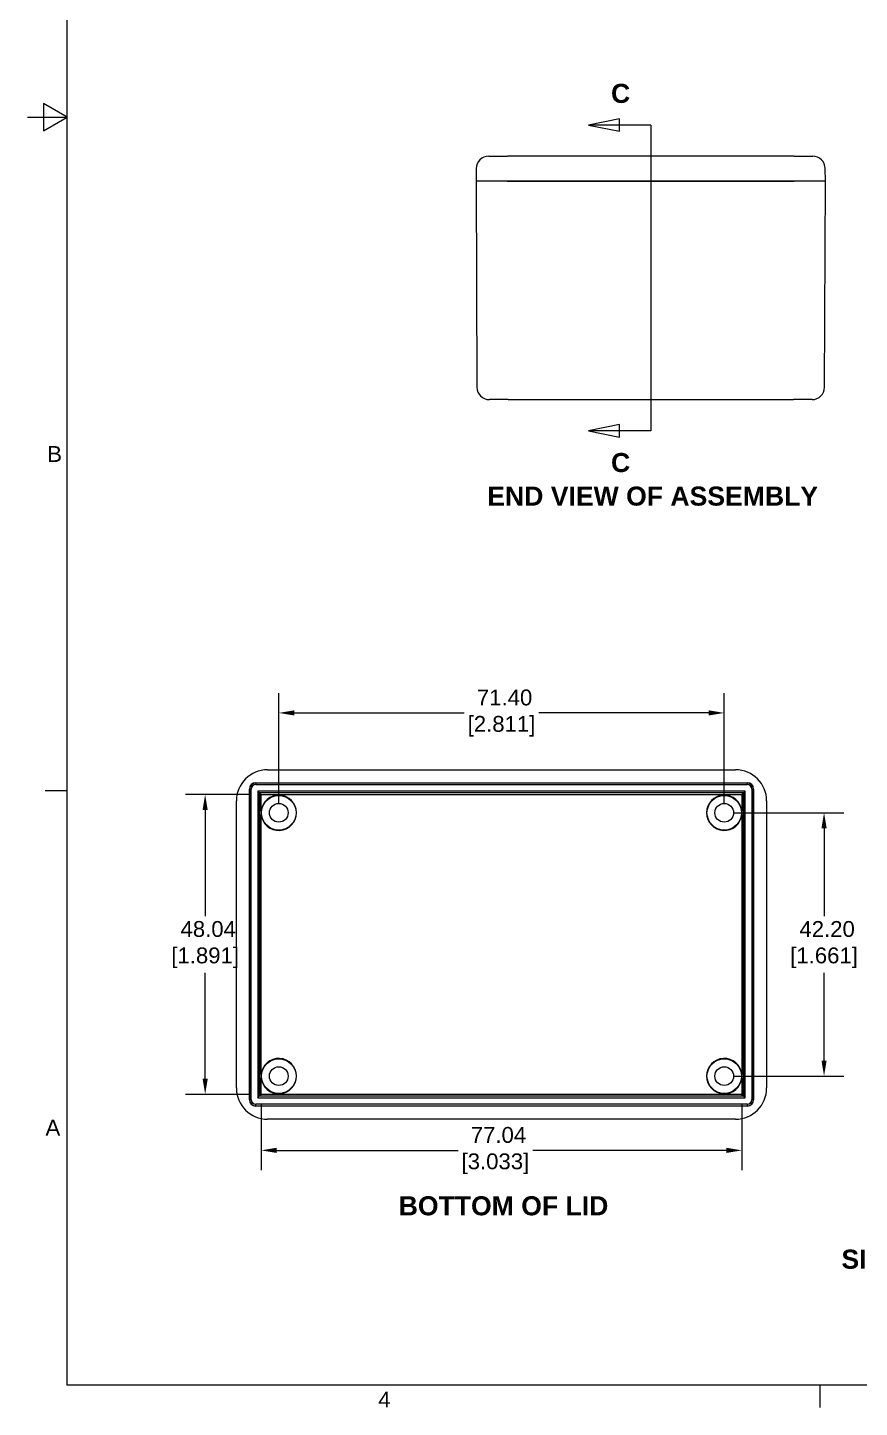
# Model space of a CAD drawing. Header units: millimetres. Extents: x 13 to 546, y 6 to 425.
# Drawn here: x 12.7 to 146, y 9.1 to 230.3 of the extents above; entities that cross this region are included whole.
import ezdxf

# ---------------------------------------------------------------- set-up
doc = ezdxf.new("R2010")
doc.units = ezdxf.units.MM
for name, color, linetype, lineweight in [('Dimension (ANSI)', 7, 'Continuous', 9), ('Section Line (ANSI)', 7, 'Continuous', 9), ('Sketch Geometry (ANSI)', 7, 'Continuous', 9), ('Symbol (ANSI)', 7, 'Continuous', 9), ('Visible (ANSI)', 7, 'Continuous', 18), ('Visible Narrow (ANSI)', 7, 'Continuous', 9)]:
    doc.layers.add(name, color=color, linetype=linetype, lineweight=lineweight)
doc.styles.add('Label Text (ANSI)', font='ARIALBD.TTF')
doc.styles.add('Note Text (ANSI)', font='ARIAL.TTF')
doc.dimstyles.new('Default - mm (ANSI)', dxfattribs={"dimtxt": 2.539999961853027, "dimasz": 2.5, "dimexe": 3.175, "dimexo": 1.6002, "dimgap": 0.7999999999999999, "dimtad": 0, "dimtih": 1, "dimtoh": 1, "dimrnd": 1e-08, "dimzin": 4, "dimdsep": 46, "dimtxsty": 'Note Text (ANSI)', "dimcen": 0.09, "dimdle": 10, "dimclrd": 256, "dimclre": 256, "dimclrt": 256, "dimadec": 1, "dimazin": 0, "dimtfac": 1.20000005631935, "dimtofl": 0, "dimtmove": 0, "dimatfit": 3, "dimfxl": 0, "dimtolj": 1, "dimtzin": 0, "dimlwd": -1, "dimlwe": -1, "dimarcsym": 0})

# ---------------------------------------------------------------- blocks, each defined once
blk = doc.blocks.new('*D14')
at = {"layer": 'Defpoints', "color": 0}
for p in [(124.361568494049, 120.4307749942811), (52.96156849404898, 104.430774994281), (124.361568494049, 104.430774994281)]:
    blk.add_point(p, dxfattribs=at)
at = {"layer": 'Dimension (ANSI)'}
for p, q in [((52.96156849404898, 106.030974994281), (52.96156849404898, 123.605774994281)), ((124.361568494049, 106.030974994281), (124.361568494049, 123.605774994281)), ((55.46156849404898, 120.4307749942811), (82.67154810814807, 120.4307749942811)), ((121.861568494049, 120.4307749942811), (94.65158887994991, 120.4307749942811))]:
    blk.add_line(p, q, dxfattribs=at)
for points in [[(55.46156849404898, 120.8474416609477), (55.46156849404898, 120.0141083276144), (52.96156849404898, 120.4307749942811)], [(121.861568494049, 120.8474416609477), (121.861568494049, 120.0141083276144), (124.361568494049, 120.4307749942811)]]:
    blk.add_solid(points, dxfattribs=at)
at = {"layer": 'Dimension (ANSI)', "insert": (88.66156849404899, 124.1804225050429), "char_height": 2.539999961853027, "attachment_point": 2, "style": 'Note Text (ANSI)'}
blk.add_mtext('\\A1; 71.40\\P[2.811]', dxfattribs=at)
blk = doc.blocks.new('*D15')
at = {"layer": 'Defpoints', "color": 0}
for p in [(124.361568494049, 104.430774994281), (124.361568494049, 62.23077499428101), (140.361568494049, 62.23077499428101)]:
    blk.add_point(p, dxfattribs=at)
at = {"layer": 'Dimension (ANSI)'}
for p, q in [((125.961768494049, 104.430774994281), (143.536568494049, 104.430774994281)), ((140.361568494049, 101.930774994281), (140.361568494049, 87.8804225050429)), ((140.361568494049, 64.730774994281), (140.361568494049, 78.78112748351913)), ((125.961768494049, 62.23077499428101), (143.536568494049, 62.23077499428101))]:
    blk.add_line(p, q, dxfattribs=at)
for points in [[(139.9449018273824, 101.930774994281), (140.7782351607157, 101.930774994281), (140.361568494049, 104.430774994281)], [(139.9449018273824, 64.730774994281), (140.7782351607157, 64.730774994281), (140.361568494049, 62.23077499428101)]]:
    blk.add_solid(points, dxfattribs=at)
at = {"layer": 'Dimension (ANSI)', "insert": (140.361568494049, 87.08042250504292), "char_height": 2.539999961853027, "attachment_point": 2, "style": 'Note Text (ANSI)'}
blk.add_mtext('\\A1; 42.20\\P[1.661]', dxfattribs=at)
blk = doc.blocks.new('*D16')
at = {"layer": 'Defpoints', "color": 0}
for p in [(50.14040743319153, 59.30961393342354), (127.1827295549064, 59.30961393342357), (127.1827295549064, 50.33001347006294)]:
    blk.add_point(p, dxfattribs=at)
at = {"layer": 'Dimension (ANSI)'}
for p, q in [((50.14040743319153, 57.70941393342354), (50.14040743319153, 47.15501347006294)), ((127.1827295549064, 57.70941393342357), (127.1827295549064, 47.15501347006294)), ((52.64040743319153, 50.33001347006294), (81.6915848581104, 50.33001347006294)), ((124.6827295549064, 50.33001347006294), (93.67162562991224, 50.33001347006294))]:
    blk.add_line(p, q, dxfattribs=at)
for points in [[(52.64040743319153, 50.74668013672961), (52.64040743319153, 49.91334680339628), (50.14040743319153, 50.33001347006294)], [(124.6827295549064, 50.74668013672961), (124.6827295549064, 49.91334680339628), (127.1827295549064, 50.33001347006294)]]:
    blk.add_solid(points, dxfattribs=at)
at = {"layer": 'Dimension (ANSI)', "insert": (87.68160524401132, 54.07966098082483), "char_height": 2.539999961853027, "attachment_point": 2, "style": 'Note Text (ANSI)'}
blk.add_mtext('\\A1; 77.04\\P[3.033]', dxfattribs=at)
blk = doc.blocks.new('*D17')
at = {"layer": 'Defpoints', "color": 0}
for p in [(41.16080696983094, 107.3519360551385), (50.14040743319153, 107.3519360551385), (50.14040743319153, 59.30961393342354)]:
    blk.add_point(p, dxfattribs=at)
at = {"layer": 'Dimension (ANSI)'}
for p, q in [((48.54020743319153, 107.3519360551385), (37.98580696983094, 107.3519360551385)), ((41.16080696983094, 104.8519360551385), (41.16080696983094, 87.88042250504287)), ((41.16080696983094, 61.80961393342355), (41.16080696983094, 78.7811274835191)), ((48.54020743319153, 59.30961393342354), (37.98580696983093, 59.30961393342355))]:
    blk.add_line(p, q, dxfattribs=at)
for points in [[(40.74414030316428, 104.8519360551385), (41.57747363649761, 104.8519360551385), (41.16080696983094, 107.3519360551385)], [(40.74414030316427, 61.80961393342355), (41.5774736364976, 61.80961393342355), (41.16080696983094, 59.30961393342355)]]:
    blk.add_solid(points, dxfattribs=at)
at = {"layer": 'Dimension (ANSI)', "insert": (41.16080696983093, 87.08042250504289), "char_height": 2.539999961853027, "attachment_point": 2, "style": 'Note Text (ANSI)'}
blk.add_mtext('\\A1; 48.04\\P[1.891]', dxfattribs=at)
blk = doc.blocks.new('2dTransSection2')
at = {"layer": 'Section Line (ANSI)', "linetype": 'Continuous'}
for p, q in [((107.5809558373427, 215.6414786412733), (102.5809558373427, 214.6414786412733)), ((107.5809558373427, 214.6414786412733), (102.5809558373427, 214.6414786412733)), ((102.5809558373427, 214.6414786412733), (107.5809558373427, 213.6414786412733)), ((107.5809558373427, 213.6414786412733), (107.5809558373427, 215.6414786412733)), ((112.5809558373427, 214.6414786412733), (107.5809558373427, 214.6414786412733)), ((112.5809558373427, 214.6414786412733), (112.5809558373427, 213.2135838548809)), ((107.5809558373427, 166.6414786412733), (102.5809558373427, 165.6414786412733)), ((107.5809558373427, 164.6414786412733), (107.5809558373427, 166.6414786412733)), ((112.5809558373427, 167.0693734276657), (112.5809558373427, 165.6414786412733)), ((107.5809558373427, 165.6414786412733), (102.5809558373427, 165.6414786412733)), ((102.5809558373427, 165.6414786412733), (107.5809558373427, 164.6414786412733)), ((112.5809558373427, 165.6414786412733), (107.5809558373427, 165.6414786412733))]:
    blk.add_line(p, q, dxfattribs=at)
at = {"layer": 'Section Line (ANSI)'}
blk.add_line((112.5809558373427, 214.6414786412733), (112.5809558373427, 165.6414786412733), dxfattribs=at)
at = {"layer": 'Section Line (ANSI)', "linetype": 'Continuous', "flags": 128}
for points in [[(107.5809559581039, 215.6414783900645), (102.5809556600807, 214.6414793437388), (107.5809559581039, 213.6414779132273), (107.5809559581039, 215.6414783900645)], [(107.5809559581039, 166.641479820576), (102.5809556600807, 165.6414783900645), (107.5809559581039, 164.6414793437388), (107.5809559581039, 166.641479820576)]]:
    blk.add_lwpolyline(points, dxfattribs=at)
at = {"layer": 'Section Line (ANSI)'}
for points in [[(107.5809559581039, 215.6414783900645), (102.5809556600807, 214.6414793437388), (107.5809559581039, 213.6414779132273), (107.5809559581039, 215.6414783900645)], [(107.5809559581039, 166.641479820576), (102.5809556600807, 165.6414783900645), (107.5809559581039, 164.6414793437388), (107.5809559581039, 166.641479820576)]]:
    blk.add_solid(points, dxfattribs=at)
at = {"layer": 'Section Line (ANSI)', "char_height": 3.050000071525574, "attachment_point": 7, "style": 'Label Text (ANSI)'}
for insert in [(106.2153398503625, 218.1414786412733), (106.2153398503625, 158.9891918071898)]:
    blk.add_mtext('C', dxfattribs=dict(at, insert=insert))
blk = doc.blocks.new('Borders Default Border')
at = {"layer": 'Sketch Geometry (ANSI)'}
for p, q in [((19.04999971389771, 107.9500007629395), (15.49399971961975, 107.9500007629395)), ((139.7000026702881, 12.69999980926514), (139.7000026702881, 9.143999814987183))]:
    blk.add_line(p, q, dxfattribs=at)
at = {"layer": 'Sketch Geometry (ANSI)', "flags": 128}
for points in [[(19.04999971389771, 12.69999980926514), (19.04999971389771, 419.0999984741211), (539.7499847412109, 419.0999984741211), (539.7499847412109, 12.69999980926514), (19.04999971389771, 12.69999980926514)], [(12.69999980926514, 215.9000015258789), (19.04999971389771, 215.9000015258789), (15.2400004863739, 218.0997085571289), (15.2400004863739, 213.7002944946289), (19.04999971389771, 215.9000015258789)]]:
    blk.add_lwpolyline(points, dxfattribs=at)
at = {"layer": 'Symbol (ANSI)', "char_height": 2.540000081062317, "attachment_point": 7, "style": 'Note Text (ANSI)'}
for s, insert in [('B', (15.85243946461146, 160.6549999594688)), ('A', (15.57124685117317, 52.70499995946884)), ('4', (68.91035651262415, 9.143999918937682))]:
    blk.add_mtext(s, dxfattribs=dict(at, insert=insert))

msp = doc.modelspace()

# ---------------------------------------------------------------- linework, layer by layer
at = {"layer": 'Visible (ANSI)'}
for p, q in [((86.6161706232869, 209.6414786412733), (89.61571370875609, 209.6414786412733)), ((135.5461979659293, 209.6414786412733), (89.61571370875609, 209.6414786412733)), ((135.5461979659293, 209.6414786412733), (138.5457410513984, 209.6414786412733)), ((84.61647523297412, 207.6763834541478), (84.58095583734266, 205.6414786412733)), ((84.58095583734266, 205.6414786412733), (84.58095588831145, 205.6414786412733)), ((84.58095583734266, 205.6414786412733), (84.72498449172411, 172.6327520227038)), ((89.5801943131246, 205.6414786412733), (84.58095583734264, 205.6414786412733)), ((89.58019431312462, 205.6414786412733), (135.5817173615607, 205.6414786412733)), ((135.581003433739, 205.6414786412733), (89.58090824094633, 205.6414786412733)), ((140.5809558373427, 205.6414786412733), (135.5817173615607, 205.6414786412733)), ((140.4369271829612, 172.6327520227038), (140.5809558373426, 205.6414786412733)), ((140.5809558373427, 205.6414786412733), (140.5454364417112, 207.6763834541478)), ((140.5809557863738, 205.6414786412733), (140.5809558373426, 205.6414786412733)), ((89.7249368953278, 170.6414786412733), (86.7249654531656, 170.6414786412733)), ((89.72493689532777, 170.6414786412733), (135.4369747793575, 170.6414786412733)), ((138.4369462215197, 170.6414786412733), (135.4369747793575, 170.6414786412733)), ((51.16080696983094, 111.330774994281), (126.162330018267, 111.330774994281)), ((49.26141618920538, 109.230774994281), (128.0617207988926, 109.230774994281)), ((46.16156849404899, 60.33001347006294), (46.16156849404899, 106.3315365184991)), ((48.26156849404899, 58.43062268943739), (48.26156849404899, 108.2309272991246)), ((49.58098404841364, 107.9113594399164), (49.83094597220273, 107.6613975161273)), ((49.83094597220273, 107.6613975161273), (49.89044550940243, 107.6018979789276)), ((50.14040743319153, 107.3519360551385), (49.89044550940243, 107.6018979789276)), ((127.1827295549064, 107.3519360551385), (127.4326914786955, 107.6018979789276)), ((127.4326914786955, 107.6018979789276), (127.4921910158952, 107.6613975161273)), ((127.7421529396843, 107.9113594399164), (127.4921910158952, 107.6613975161273)), ((129.061568494049, 108.2309272991246), (129.061568494049, 58.43062268943739)), ((131.161568494049, 106.3315365184991), (131.161568494049, 60.33001347006294)), ((49.58098404841364, 58.75019054864565), (49.83094597220274, 59.00015247243474)), ((49.83094597220273, 59.00015247243473), (49.89044550940243, 59.05965200963443)), ((50.14040743319154, 59.30961393342354), (49.89044550940245, 59.05965200963444)), ((127.1827295549065, 59.30961393342357), (127.4326914786955, 59.05965200963447)), ((127.4921910158953, 59.00015247243476), (127.4326914786955, 59.05965200963447)), ((127.7421529396844, 58.75019054864567), (127.4921910158953, 59.00015247243476)), ((128.0617207988926, 57.430774994281), (49.26141618920539, 57.430774994281)), ((126.162330018267, 55.33077499428099), (51.16080696983094, 55.33077499428099))]:
    msp.add_line(p, q, dxfattribs=at)
at = {"layer": 'Visible (ANSI)', "flags": 128}
for points in [[(50.14040741464225, 104.6912986949951), (50.13851675530997, 104.6699483112366), (50.13678583642569, 104.6485454753906), (50.13521465798942, 104.6270901874573), (50.13380322000113, 104.6055800632507), (50.13255390664664, 104.5840317920715), (50.13146910211173, 104.562452526477), (50.13054642221061, 104.5408422664673), (50.12978825112906, 104.519203396228), (50.1291945888671, 104.4975359157593), (50.12876543542472, 104.475839825061), (50.1285055591735, 104.4541198925049), (50.12840780755607, 104.4323713497192), (50.1284793331298, 104.4106013492615), (50.12872013589469, 104.3888075069458), (50.12912544747916, 104.366992206958), (50.12970242044059, 104.3451554492981), (50.13044628640738, 104.3232972339661), (50.13136181375113, 104.3014223293335), (50.13244661828605, 104.2795307354004), (50.13370070001212, 104.2576486782104), (50.13512405892936, 104.2357785419495), (50.13671669503776, 104.2139227108032), (50.13847622415152, 104.1920788005859), (50.14040741464225, 104.1702515796692)], [(127.1827295734557, 104.1702515796692), (127.1846083118591, 104.1914589122803), (127.1863296940002, 104.212716312793), (127.1878937198791, 104.2340285495789), (127.1893003894958, 104.2553884700806), (127.1905449344787, 104.2768008426697), (127.1916321231994, 104.2982632831604), (127.1925571872863, 104.3197757915527), (127.1933201267394, 104.3413359836609), (127.193918557373, 104.3629462436706), (127.1943548633727, 104.3846018032104), (127.1946242763671, 104.4063074306519), (127.1947267963561, 104.4280583576233), (127.1946648075256, 104.4498569683105), (127.1944335415038, 104.471698494342), (127.1940329982909, 104.4935877040894), (127.1934607937011, 104.5155055240662), (127.1927216961059, 104.5374376491577), (127.1918109371337, 104.5593816951782), (127.1907285167846, 104.5813400463135), (127.1894744350585, 104.6033103183777), (127.1880463077697, 104.6252925113708), (127.1864489032897, 104.6472842411072), (127.1846750690612, 104.6692855075867), (127.1827295734557, 104.6912986949951)], [(50.14040741464225, 62.49129840889282), (50.13851675530997, 62.46995040932006), (50.13678583642569, 62.44854518928832), (50.13521465798942, 62.42708990135498), (50.13380322000113, 62.40557977714843), (50.13255390664664, 62.38403150596923), (50.13146910211173, 62.36245224037475), (50.13054642221061, 62.34084198036498), (50.12978825112906, 62.31920311012573), (50.1291945888671, 62.29753562965698), (50.12876543542472, 62.27583953895873), (50.1285055591735, 62.25411960640258), (50.12840780755607, 62.23237344780273), (50.1284793331298, 62.21060106315917), (50.12872013589469, 62.1888072208435), (50.12912544747916, 62.16699192085571), (50.12970242044059, 62.1451551631958), (50.13044628640738, 62.12329694786376), (50.13136181375113, 62.1014220432312), (50.13244661828605, 62.07953044929809), (50.13370070001212, 62.05764839210815), (50.13512405892936, 62.03577825584716), (50.13671669503776, 62.01392242470092), (50.13847622415152, 61.99207851448364), (50.14040741464225, 61.97025129356689)], [(127.1827295734557, 61.97025129356689), (127.1846083118591, 61.99145862617797), (127.1863296940002, 62.01271841087646), (127.1878937198791, 62.03402826347656), (127.1893003894958, 62.05538818397827), (127.1905449344787, 62.07680055656738), (127.1916321231994, 62.0982629970581), (127.1925571872863, 62.11977550545043), (127.1933201267394, 62.14133569755859), (127.193918557373, 62.16294595756835), (127.1943548633727, 62.18460151710815), (127.1946242763671, 62.20630714454956), (127.1947267963561, 62.22805807152099), (127.1946648075256, 62.24985668220825), (127.1944335415038, 62.27170059242553), (127.1940329982909, 62.29358741798706), (127.1934607937011, 62.31550523796386), (127.1927216961059, 62.33743736305541), (127.1918109371337, 62.35938140907592), (127.1907285167846, 62.38133976021118), (127.1894744350585, 62.40331003227539), (127.1880463077697, 62.42529222526855), (127.1864489032897, 62.44728395500488), (127.1846750690612, 62.46928760567016), (127.1827295734557, 62.49129840889282)]]:
    msp.add_lwpolyline(points, dxfattribs=at)
at = {"layer": 'Visible (ANSI)'}
for centre, radius in [((52.96156849404898, 104.430774994281), 2.765089870143564), ((124.361568494049, 104.430774994281), 2.765089870143564), ((52.96156849404898, 104.430774994281), 1.5), ((124.361568494049, 104.430774994281), 1.5), ((52.961568494049, 62.23077499428097), 2.765089870143564), ((124.361568494049, 62.23077499428101), 2.765089870143564), ((52.961568494049, 62.23077499428098), 1.5), ((124.361568494049, 62.23077499428101), 1.5)]:
    msp.add_circle(centre, radius, dxfattribs=at)
for centre, radius, start, end in [((86.6161706232869, 207.6414786412733), 2.000000000000008, 90.0000000000005, 179.0000000000001), ((138.5457410513984, 207.6414786412733), 2.000000000000004, 0.9999999999999002, 90), ((86.7249654531656, 172.6414786412733), 2.000000000000003, 180.2499999999985, 270), ((138.4369462215197, 172.6414786412733), 1.999999999999999, 270.0000000000005, 359.7500000000015), ((52.96156849404898, 104.430774994281), 2.833164623363613, 185.2760664725303, 174.7239335274702), ((124.361568494049, 104.430774994281), 2.833164623363611, 5.276066472528408, 354.7239335274712), ((52.961568494049, 62.23077499428097), 2.833164623363613, 185.2760664725272, 174.7239335274728), ((124.361568494049, 62.23077499428101), 2.833164623363611, 5.276066472528822, 354.7239335274713)]:
    msp.add_arc(centre, radius, start, end, dxfattribs=at)
for centre, major_axis, ratio, start_param, end_param in [((51.16233013426852, 106.3300133540615), (-3.536610945847902, 3.536610945847908), 0.9996954598818873, 5.49793943702972, 7.068431177329455), ((126.1608068538295, 106.3300133540615), (3.536610945847904, 3.536610945847904), 0.9996954598818875, 5.497939437029719, 7.068431177329454), ((49.2617208220929, 108.2306226662371), (-0.7073221891695776, 0.7073221891695841), 0.9996954598818875, 5.497939437029718, 7.068431177329455), ((128.0614161660051, 108.2306226662371), (0.7073221891695808, 0.7073221891695809), 0.9996954598818877, 5.497939437029721, 7.06843117732945), ((51.16233013426852, 60.33153663450052), (-3.536610945847904, -3.536610945847904), 0.9996954598818875, 5.497939437029719, 7.068431177329454), ((126.1608068538295, 60.33153663450052), (3.536610945847902, -3.536610945847908), 0.9996954598818873, 5.49793943702972, 7.068431177329455), ((49.26172082209291, 58.43092732232491), (-0.7073221891695808, -0.7073221891695809), 0.9996954598818877, 5.497939437029731, 7.068431177329441), ((128.0614161660051, 58.43092732232491), (0.7073221891695776, -0.7073221891695841), 0.9996954598818875, 5.497939437029709, 7.068431177329446)]:
    msp.add_ellipse(centre, major_axis=major_axis, ratio=ratio, start_param=start_param, end_param=end_param, dxfattribs=at)
at = {"layer": 'Visible Narrow (ANSI)'}
for p, q in [((49.29203871105163, 109.2001524724347), (49.26141618920538, 109.230774994281)), ((49.29203871105163, 109.2001524724348), (49.29203871105163, 108.9501905486456)), ((128.0310982770463, 109.2001524724347), (49.29203871105163, 109.2001524724347)), ((49.29203871105163, 108.9501905486456), (128.0310982770463, 108.9501905486456)), ((128.0617207988926, 109.230774994281), (128.0310982770463, 109.2001524724347)), ((128.0310982770463, 108.9501905486456), (128.0310982770463, 109.2001524724348)), ((48.26156849404899, 108.2309272991246), (48.29219101589524, 108.2003047772783)), ((48.29219101589526, 108.2003047772783), (48.54215293968434, 108.2003047772783)), ((48.29219101589524, 108.2003047772783), (48.29219101589526, 58.46124521128365)), ((48.54215293968436, 58.46124521128365), (48.54215293968434, 108.2003047772783)), ((49.58098404841364, 107.9113594399164), (49.58098404841364, 58.75019054864565)), ((127.7421529396843, 107.9113594399164), (49.58098404841364, 107.9113594399164)), ((49.83094597220273, 107.6613975161273), (127.4921910158952, 107.6613975161273)), ((49.83094597220273, 59.00015247243473), (49.83094597220273, 107.6613975161273)), ((49.89044550940243, 107.6018979789276), (49.89044550940243, 59.05965200963443)), ((127.4326914786955, 107.6018979789276), (49.89044550940243, 107.6018979789276)), ((50.14040743319153, 104.6912976454665), (50.14040743319153, 107.3519360551385)), ((50.14040743319153, 107.3519360551385), (127.1827295549064, 107.3519360551385)), ((127.1827295549064, 107.3519360551385), (127.1827295549064, 104.6912976454665)), ((127.4326914786955, 59.05965200963447), (127.4326914786955, 107.6018979789276)), ((127.4921910158952, 107.6613975161273), (127.4921910158953, 59.00015247243477)), ((127.7421529396844, 58.75019054864567), (127.7421529396843, 107.9113594399164)), ((128.7809840484136, 108.2003047772783), (128.7809840484136, 58.46124521128365)), ((128.7809840484136, 108.2003047772783), (129.0309459722027, 108.2003047772783)), ((129.0309459722027, 108.2003047772783), (129.061568494049, 108.2309272991246)), ((129.0309459722027, 58.46124521128365), (129.0309459722027, 108.2003047772783)), ((50.14040743319153, 62.49129764546636), (50.14040743319153, 104.1702523430955)), ((127.1827295549064, 104.1702523430956), (127.1827295549064, 62.49129764546646)), ((50.14040743319153, 59.30961393342354), (50.14040743319153, 61.9702523430956)), ((127.1827295549064, 61.97025234309555), (127.1827295549065, 59.30961393342357)), ((48.29219101589526, 58.46124521128365), (48.26156849404899, 58.43062268943739)), ((48.29219101589526, 58.46124521128365), (48.54215293968436, 58.46124521128365)), ((128.0310982770463, 57.71135943991636), (49.29203871105165, 57.71135943991635)), ((49.29203871105165, 57.46139751612725), (49.29203871105165, 57.71135943991635)), ((49.58098404841364, 58.75019054864565), (127.7421529396844, 58.75019054864567)), ((127.4921910158953, 59.00015247243476), (49.83094597220274, 59.00015247243473)), ((49.89044550940243, 59.05965200963443), (127.4326914786955, 59.05965200963447)), ((127.1827295549065, 59.30961393342357), (50.14040743319153, 59.30961393342354)), ((128.0310982770463, 57.71135943991636), (128.0310982770463, 57.46139751612726)), ((128.7809840484136, 58.46124521128365), (129.0309459722027, 58.46124521128365)), ((129.061568494049, 58.4306226894374), (129.0309459722027, 58.46124521128365)), ((49.26141618920539, 57.430774994281), (49.29203871105165, 57.46139751612725)), ((49.29203871105165, 57.46139751612725), (128.0310982770463, 57.46139751612726)), ((128.0310982770463, 57.46139751612726), (128.0617207988926, 57.430774994281))]:
    msp.add_line(p, q, dxfattribs=at)
for centre, major_axis, ratio, start_param, end_param in [((49.29226718571727, 108.2000763026127), (-0.7072145015781574, 0.7072145015781618), 0.9998476835650671, 5.497939437029731, 7.068431177329456), ((49.29226718571726, 108.2000763026127), (-0.5304916418771831, 0.530491641877188), 0.9996954598818871, 5.497939437029714, 7.068431177329455), ((128.0308698023807, 108.2000763026127), (0.7072145015781574, 0.7072145015781574), 0.999847683565076, 5.497939437029723, 7.068431177329449), ((128.0308698023807, 108.2000763026127), (0.5304916418771859, 0.5304916418771859), 0.9996954598818872, 5.497939437029722, 7.06843117732945), ((49.29226718571729, 58.46147368594929), (-0.7072145015781574, -0.7072145015781574), 0.999847683565076, 5.497939437029723, 7.068431177329449), ((49.29226718571728, 58.46147368594929), (-0.5304916418771859, -0.5304916418771859), 0.9996954598818872, 5.497939437029722, 7.06843117732945), ((128.0308698023807, 58.46147368594929), (0.5304916418771831, -0.530491641877188), 0.9996954598818871, 5.497939437029727, 7.068431177329467), ((128.0308698023807, 58.46147368594929), (0.7072145015781574, -0.7072145015781618), 0.9998476835650671, 5.497939437029721, 7.068431177329465)]:
    msp.add_ellipse(centre, major_axis=major_axis, ratio=ratio, start_param=start_param, end_param=end_param, dxfattribs=at)

# ---------------------------------------------------------------- block references
msp.add_blockref('Borders Default Border', (0, 0))
at = {"layer": 'Section Line (ANSI)'}
msp.add_blockref('2dTransSection2', (0, 0), dxfattribs=at)

# ---------------------------------------------------------------- texts
at = {"layer": 'Symbol (ANSI)', "char_height": 3.050000071525574, "attachment_point": 7, "style": 'Label Text (ANSI)'}
for s, insert in [('END VIEW OF ASSEMBLY', (86.38080497446408, 153.6104492255672)), ('BOTTOM OF LID', (72.18098272313568, 39.88194324283897)), ('SIDE VIEW OF LID', (143.1474024715381, 31.33186943235076))]:
    msp.add_mtext(s, dxfattribs=dict(at, insert=insert))

# ---------------------------------------------------------------- dimensions: what is measured, and where the dimension line sits
at = {"layer": 'Dimension (ANSI)'}
for base, p1, p2, angle, text, override, picture, middle in [((124.361568494049, 120.4307749942811), (52.96156849404898, 104.430774994281), (124.361568494049, 104.430774994281), 180, ' <>\\X[2.811]', {"dimtih": 0, "dimtoh": 0, "dimdec": 2, "dimpost": '\\X', "dimtp": 0, "dimtm": -0, "dimtdec": 2, "dimatfit": 1, "dimtvp": -0.25}, '*D14', (88.66156849404899, 120.4307749942811)), ((41.16080696983094, 107.3519360551385), (50.14040743319153, 59.30961393342354), (50.14040743319153, 107.3519360551385), 90, ' <>\\X[1.891]', {"dimdec": 2, "dimpost": '\\X', "dimtp": 0, "dimtm": -0, "dimtdec": 2, "dimatfit": 1, "dimtvp": -0.25}, '*D17', (41.16080696983093, 83.330774994281)), ((140.361568494049, 62.23077499428101), (124.361568494049, 104.430774994281), (124.361568494049, 62.23077499428101), 90, ' <>\\X[1.661]', {"dimdec": 2, "dimpost": '\\X', "dimtp": 0, "dimtm": -0, "dimtdec": 2, "dimatfit": 1, "dimtvp": -0.25}, '*D15', (140.361568494049, 83.33077499428103)), ((127.1827295549064, 50.33001347006294), (50.14040743319153, 59.30961393342354), (127.1827295549064, 59.30961393342357), 180, ' <>\\X[3.033]', {"dimtih": 0, "dimtoh": 0, "dimdec": 2, "dimpost": '\\X', "dimtp": 0, "dimtm": -0, "dimtdec": 2, "dimatfit": 1, "dimtvp": -0.25}, '*D16', (87.68160524401132, 50.33001347006294))]:
    dim = msp.add_linear_dim(base=base, p1=p1, p2=p2, angle=angle, text=text, dimstyle='Default - mm (ANSI)', override=override, dxfattribs=at)
    dim.commit()
    dim.dimension.update_dxf_attribs({"geometry": picture, "text_midpoint": middle, "dimtype": 160})

doc.saveas('drawing.dxf')
